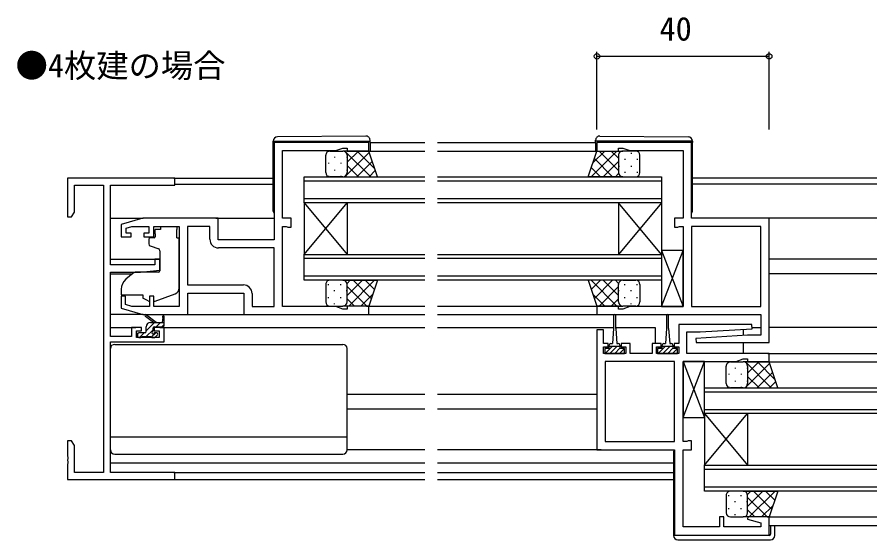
# Model space of a CAD drawing. Units: millimetres, scale not verified. Extents: x -437 to 438, y -281 to 279.
# Drawn here: x -135.4 to 64.2, y -4.4 to 117 of the extents above; entities that cross this region are included whole.
import ezdxf
from ezdxf.enums import TextEntityAlignment as Align

# ---------------------------------------------------------------- set-up
doc = ezdxf.new("R2010")
doc.units = ezdxf.units.MM
doc.header["$LTSCALE"] = 2
for name, color, linetype in [('0-1_USER1', 3, 'Continuous'), ('0-2_YKK_11', 7, 'Continuous'), ('0-3_YKK_12', 2, 'Continuous'), ('0-4_YKK_13', 4, 'Continuous'), ('0-6_YKK_D', 6, 'Continuous')]:
    doc.layers.add(name, color=color, linetype=linetype)
doc.styles.add('ＭＳ ゴシック', font='')
doc.styles.get('ＭＳ ゴシック').set_extended_font_data('MS Gothic')

msp = doc.modelspace()

# ---------------------------------------------------------------- linework, layer by layer
at = {"layer": '0-2_YKK_11'}
for points in [[(-82.8, 47.905), (-53.8, 47.905), (-53.8, 49.905), (-58.8, 49.905), (-58.8, 49.205), (-59.8, 49.205), (-61.448, 49.805), (-73.8, 49.805), (-73.8, 68.405), (-72.946, 68.405), (-72.773, 68.305), (-72.6, 68.205), (-71.8, 68.205), (-71.8, 70.305), (-73.8, 70.305), (-73.8, 86.005), (-61.448, 86.005), (-59.8, 86.605), (-58.8, 86.605), (-58.8, 85.905), (-53.8, 85.905), (-53.8, 87.905), (-75.8, 87.905), (-75.8, 65.305), (-88.8, 65.305), (-88.8, 70.305), (-106.3, 70.305), (-111.3, 68.805), (-111.3, 66.005), (-109, 66.005), (-109, 66.805), (-110.1, 66.805), (-110.1, 68.016), (-108.805, 68.405), (-104.9, 68.405), (-104.9, 66.805), (-106, 66.805), (-106, 66.005), (-103.7, 66.005), (-103.7, 68.405)], [(-113.8, 77.975), (-98.8, 77.975), (-98.8, 79.605), (-123.8, 79.605), (-123.8, 70.605), (-122.8, 70.605), (-122.17, 71.696), (-122.17, 77.975), (-115.43, 77.975)], [(-115.43, 77.975), (-115.43, 11.235), (-122.17, 11.235), (-122.17, 17.514), (-122.8, 18.605), (-123.8, 18.605), (-123.8, 15.063), (-123.68, 14.88), (-123.68, 14.33), (-123.8, 14.146), (-123.8, 14.063), (-123.68, 13.88), (-123.68, 13.33), (-123.8, 13.146), (-123.8, 9.605), (-98.8, 9.605), (-98.8, 11.235), (-113.8, 11.235), (-113.8, 41.605), (-101.3, 41.605), (-101.3, 44.905), (-103.6, 44.905), (-103.6, 44.105), (-102.5, 44.105), (-102.5, 42.605), (-107.7, 42.605), (-107.7, 44.105), (-106.6, 44.105), (-106.6, 44.905), (-108.9, 44.905), (-108.9, 42.805), (-113.8, 42.805), (-113.8, 57.805), (-106.8, 57.805), (-102.3, 58.198), (-102.3, 60.805), (-103.5, 60.805), (-103.5, 59.505), (-113.8, 59.505), (-113.8, 77.975)], [(-103.7, 68.405), (-97.8, 68.405), (-97.8, 49.805), (-103.7, 49.805), (-103.7, 52.205), (-104.7, 52.205), (-104.7, 49.805), (-108.805, 49.805), (-110.3, 50.253), (-110.3, 52.205), (-111.3, 52.205), (-111.3, 49.405), (-106.3, 47.905), (-95.8, 47.905), (-95.8, 52.905), (-82.8, 52.905), (-82.8, 47.905)], [(-95.87, 68.405), (-95.87, 54.805), (-82.9, 54.805)], [(-90.7, 65.405), (-90.7, 68.405), (-95.87, 68.405)], [(-80.9, 52.805), (-80.9, 49.805), (-75.8, 49.805), (-75.8, 63.405), (-88.7, 63.405)], [(-0.8, 38.905), (-0.8, 16.505), (17.2, 16.505), (17.2, -3.295), (39.2, -3.295), (39.2, 0.905), (34.239, 0.905), (34.171, 0.382), (37.3, -0.456), (37.3, -1.395), (28.7, -1.395), (28.7, 0.905), (27.7, 0.905), (27.7, -1.395), (19.2, -1.395), (19.2, 16.505), (21.2, 16.505), (21.2, 18.605), (20.4, 18.605), (20.227, 18.505), (20.054, 18.405), (19.2, 18.405), (19.2, 37.005), (31.552, 37.005), (33.2, 37.605), (34.2, 37.605), (34.2, 36.905), (39.2, 36.905), (39.2, 38.905), (20.1, 38.905), (20.1, 43.905), (23.2, 43.905), (35.214, 44.635), (35.185, 45.605), (18.2, 45.605), (18.2, 41.205), (17.1, 41.205), (17.1, 40.405), (18.2, 40.405), (18.2, 38.905)], [(18.2, 38.905), (13, 38.905), (13, 40.405), (14.1, 40.405), (14.1, 41.205), (12, 41.205), (12, 38.905), (6.9, 38.905), (6.9, 41.205), (4.8, 41.205), (4.8, 40.405), (5.9, 40.405), (5.9, 38.905), (0.7, 38.905), (0.7, 40.405), (1.8, 40.405), (1.8, 41.205), (0.7, 41.205), (0.7, 44.405), (-0.8, 44.405), (-0.8, 38.905)]]:
    msp.add_lwpolyline(points, dxfattribs=at)
for points in [[(-0.8, 47.905), (37.3, 47.905), (37.3, 43.105), (34.2, 43.105), (22.186, 42.374), (22.215, 41.405), (39.2, 41.405), (39.2, 70.305), (21.2, 70.305), (21.2, 87.905), (-0.8, 87.905), (-0.8, 85.905), (4.2, 85.905), (4.2, 86.605), (5.2, 86.605), (6.848, 86.005), (19.2, 86.005), (19.2, 70.305), (17.2, 70.305), (17.2, 68.205), (18, 68.205), (18.173, 68.305), (18.346, 68.405), (19.2, 68.405), (19.2, 49.805), (6.848, 49.805), (5.2, 49.205), (4.2, 49.205), (4.2, 49.905), (-0.8, 49.905)], [(21.2, 68.405), (21.2, 49.805), (37.3, 49.805), (37.3, 68.405)], [(17.2, 18.405), (17.2, 37.005), (1.1, 37.005), (1.1, 18.405)]]:
    msp.add_lwpolyline(points, close=True, dxfattribs=at)
for centre, start, end in [((-88.7, 65.405), 180.00001, 269.99999), ((-82.9, 52.805), 0.00001, 89.99999)]:
    msp.add_arc(centre, 2, start, end, dxfattribs=at)
at = {"layer": '0-3_YKK_12'}
for p, q in [((-53.5, 87.905), (-40.8, 87.905)), ((-37.8, 87.905), (-1.1, 87.905)), ((-54.3, 85.905), (-40.8, 85.905)), ((-37.8, 85.905), (-0.3, 85.905)), ((-68.8, 79.905), (-40.8, 79.905)), ((-68.8, 73.905), (-68.8, 79.905)), ((-37.8, 79.905), (14.2, 79.905)), ((-99.1, 79.605), (-76, 79.605)), ((-98.8, 78.205), (-76, 78.205)), ((-40.8, 78.905), (-68.8, 78.905)), ((14.2, 78.905), (-37.8, 78.905)), ((64.2, 79.605), (21.4, 79.605)), ((64.2, 78.205), (21.4, 78.205)), ((-68.8, 74.905), (-40.8, 74.905)), ((-68.8, 73.905), (-68.8, 61.905)), ((-68.8, 73.905), (-58.8, 61.905)), ((-68.8, 61.905), (-58.8, 73.905)), ((-40.8, 73.905), (-68.8, 73.905)), ((-58.8, 73.905), (-58.8, 61.905)), ((-37.8, 74.905), (14.2, 74.905)), ((4.2, 73.905), (4.2, 61.905)), ((14.2, 73.905), (4.2, 61.905)), ((14.2, 61.905), (4.2, 73.905)), ((14.2, 73.905), (14.2, 61.905)), ((-113.8, 70.305), (-106.227, 70.305)), ((-89.3, 70.305), (-75.8, 70.305)), ((64.2, 70.305), (38.2, 70.305)), ((-68.8, 61.905), (-40.8, 61.905)), ((-68.8, 55.905), (-68.8, 61.905)), ((-37.8, 61.905), (14.2, 61.905)), ((-113.8, 60.805), (-102.3, 60.805)), ((-40.8, 60.905), (-68.8, 60.905)), ((14.2, 60.905), (-37.8, 60.905)), ((64.2, 60.805), (39.2, 60.805)), ((-113.8, 57.405), (-108.677, 57.405)), ((-68.8, 56.905), (-40.8, 56.905)), ((-40.8, 55.905), (-68.8, 55.905)), ((-37.8, 56.905), (14.2, 56.905)), ((64.2, 57.405), (39.2, 57.405)), ((-54.3, 49.905), (-40.8, 49.905)), ((-37.8, 49.905), (-0.32, 49.905)), ((-54.3, 47.905), (-40.8, 47.905)), ((-37.8, 47.905), (-0.5, 47.905)), ((-113.8, 44.905), (-107.9, 44.905)), ((-102.3, 44.905), (-40.8, 44.905)), ((-37.8, 44.905), (3.05, 44.905)), ((3.55, 44.905), (12.7, 44.905)), ((12.7, 44.905), (12.7, 41.159)), ((33.2, 44.513), (33.2, 43.044)), ((35.158, 44.905), (37.3, 44.905)), ((64.2, 44.905), (39.2, 44.905)), ((33.2, 41.405), (33.2, 38.905)), ((38.9, 38.905), (64.2, 38.905)), ((38.7, 36.905), (64.2, 36.905)), ((24.2, 30.905), (64.2, 30.905)), ((24.2, 24.905), (24.2, 30.905)), ((-58.8, 29.405), (-40.8, 29.405)), ((-37.8, 29.405), (-0.8, 29.405)), ((64.2, 29.905), (24.2, 29.905)), ((-58.8, 26.005), (-40.8, 26.005)), ((-37.8, 26.005), (-0.8, 26.005)), ((24.2, 25.905), (64.2, 25.905)), ((24.2, 24.905), (24.2, 12.905)), ((24.2, 24.905), (34.2, 12.905)), ((24.2, 12.905), (34.2, 24.905)), ((64.2, 24.905), (24.2, 24.905)), ((34.2, 24.905), (34.2, 12.905)), ((-113.8, 13.505), (-40.8, 13.505)), ((-37.8, 13.505), (17, 13.505)), ((24.2, 12.905), (64.2, 12.905)), ((24.2, 6.905), (24.2, 12.905)), ((-99.1, 11.235), (-40.8, 11.235)), ((-37.8, 11.235), (17, 11.235)), ((64.2, 11.905), (24.2, 11.905)), ((-99.1, 9.605), (-40.8, 9.605)), ((-37.8, 9.605), (17, 9.605)), ((24.2, 7.905), (64.2, 7.905)), ((64.2, 6.905), (24.2, 6.905)), ((38.7, 0.905), (64.2, 0.905)), ((39.2, -1.095), (64.2, -1.095))]:
    msp.add_line(p, q, dxfattribs=at)
for points in [[(14.2, 79.905), (14.2, 73.905), (-37.8, 73.905)], [(14.2, 61.905), (14.2, 55.905), (-37.8, 55.905)]]:
    msp.add_lwpolyline(points, dxfattribs=at)
at = {"layer": '0-4_YKK_13'}
for p, q in [((-76, 88.205), (-76, 87.905)), ((-76, 71.905), (-76, 88.205)), ((-75.504, 88.205), (-54.004, 88.205)), ((-54.509, 89.392), (-75.009, 89.213)), ((-54.004, 88.205), (-53.5, 88.205)), ((-53.5, 88.205), (-53.5, 88.392)), ((-53.5, 87.905), (-53.5, 88.205)), ((-53.5, 87.905), (-53.5, 85.905)), ((-1.1, 88.205), (-1.1, 88.392)), ((-0.596, 88.205), (-1.1, 88.205)), ((-1.1, 87.905), (-1.1, 88.205)), ((-1.1, 87.905), (-1.1, 85.905)), ((20.904, 88.205), (-0.596, 88.205)), ((-0.091, 89.392), (20.409, 89.213)), ((21.4, 88.205), (21.4, 87.905)), ((21.4, 71.905), (21.4, 88.205)), ((-62.8, 85.905), (-59.8, 85.905)), ((-59.332, 85.905), (-53.332, 79.905)), ((-59.221, 85.72), (-59.037, 85.905)), ((-58.8, 83.313), (-56.208, 85.905)), ((-56.503, 85.905), (-52.448, 81.85)), ((3.832, 85.905), (-2.168, 79.905)), ((1.003, 85.905), (-1.702, 83.2)), ((4.2, 81.385), (-0.32, 85.905)), ((4.2, 84.213), (2.508, 85.905)), ((8.2, 85.905), (5.2, 85.905)), ((-63.8, 80.905), (-63.8, 84.905)), ((-61.72, 84.585), (-61.72, 84.385)), ((-59.38, 79.905), (-53.695, 85.59)), ((-58.89, 84.585), (-58.89, 84.385)), ((-58.8, 84.905), (-58.8, 80.905)), ((-58.8, 84.905), (-58.8, 80.905)), ((2.851, 79.905), (-1.387, 84.143)), ((4.2, 84.905), (4.2, 80.905)), ((4.2, 84.905), (4.2, 80.905)), ((4.29, 85.319), (4.29, 85.285)), ((5.705, 84.07), (5.705, 83.87)), ((7.12, 85.485), (7.12, 85.285)), ((8.535, 84.07), (8.535, 83.87)), ((9.2, 80.905), (9.2, 84.905)), ((-63.135, 83.17), (-63.135, 82.97)), ((-60.305, 83.17), (-60.305, 82.97)), ((-58.8, 82.545), (-56.16, 79.905)), ((-56.551, 79.905), (-52.988, 83.468)), ((0.023, 79.905), (-2.094, 82.022)), ((4.2, 83.445), (0.66, 79.905)), ((4.29, 82.455), (4.29, 82.255)), ((7.12, 82.455), (7.12, 82.255)), ((-63.135, 80.14), (-63.135, 79.962)), ((-59.8, 79.905), (-62.8, 79.905)), ((-61.72, 81.555), (-61.72, 81.355)), ((-60.305, 80.14), (-60.305, 79.94)), ((-59.194, 80.11), (-58.989, 79.905)), ((-58.89, 81.555), (-58.89, 81.355)), ((-53.723, 79.905), (-52.281, 81.347)), ((4.233, 80.649), (3.489, 79.905)), ((5.2, 79.905), (8.2, 79.905)), ((5.705, 81.04), (5.705, 80.84)), ((8.535, 81.04), (8.535, 80.84)), ((-102.2, 68.375), (-98.4, 68.375)), ((-102.2, 68.375), (-102.2, 67.705)), ((-98.4, 68.375), (-98.4, 67.705)), ((-102.2, 67.705), (-103.37, 67.705)), ((-103.37, 66.705), (-103.37, 67.705)), ((-103.37, 66.705), (-103.37, 66.005)), ((-98.4, 66.705), (-98.4, 67.705)), ((-98.4, 65.705), (-98.4, 66.705)), ((-104.9, 65.405), (-104.9, 64.355)), ((-103.67, 65.705), (-104.6, 65.705)), ((-98.4, 65.705), (-97.8, 65.705)), ((-97.8, 54.149), (-97.8, 65.705)), ((-104.571, 63.885), (-102.571, 63.157)), ((-102.3, 62.708), (-102.3, 58.102)), ((14.2, 49.805), (19.2, 62.805)), ((14.2, 62.805), (19.2, 49.805)), ((-108.537, 57.522), (-110.228, 56.103)), ((-102.517, 57.803), (-107.903, 57.756)), ((-59.8, 55.905), (-62.8, 55.905)), ((-58.833, 55.16), (-58.089, 55.905)), ((-58.8, 52.365), (-55.26, 55.905)), ((-58.432, 49.905), (-52.432, 55.905)), ((-57.451, 55.905), (-53.213, 51.666)), ((-54.623, 55.905), (-52.506, 53.787)), ((3.832, 49.905), (-2.168, 55.905)), ((0.023, 55.905), (-2.094, 53.787)), ((2.851, 55.905), (-1.387, 51.666)), ((4.2, 52.365), (0.66, 55.905)), ((4.233, 55.16), (3.489, 55.905)), ((5.2, 55.905), (8.2, 55.905)), ((-63.8, 54.905), (-63.8, 50.905)), ((-63.135, 54.77), (-63.135, 54.97)), ((-60.305, 54.77), (-60.305, 54.97)), ((-58.8, 50.905), (-58.8, 54.905)), ((-58.8, 50.905), (-58.8, 54.905)), ((-58.8, 54.425), (-54.28, 49.905)), ((4.2, 54.425), (-0.32, 49.905)), ((4.2, 50.905), (4.2, 54.905)), ((4.2, 50.905), (4.2, 54.905)), ((5.705, 54.77), (5.705, 54.97)), ((8.535, 54.77), (8.535, 54.947)), ((9.2, 54.905), (9.2, 50.905)), ((-111.3, 53.805), (-111.3, 52.505)), ((-106.3, 52.205), (-106.3, 51.708)), ((-103.428, 51.064), (-98.791, 52.739)), ((-63.135, 51.74), (-63.135, 51.94)), ((-61.72, 53.355), (-61.72, 53.555)), ((-60.305, 51.74), (-60.305, 51.94)), ((-58.89, 53.355), (-58.89, 53.555)), ((-55.603, 49.905), (-52.898, 52.61)), ((1.003, 49.905), (-1.702, 52.61)), ((4.29, 53.355), (4.29, 53.555)), ((5.705, 51.74), (5.705, 51.94)), ((7.12, 53.355), (7.12, 53.555)), ((8.535, 51.74), (8.535, 51.94)), ((-104.994, 51.098), (-106.3, 51.708)), ((-61.72, 50.325), (-61.72, 50.525)), ((-58.89, 50.49), (-58.89, 50.525)), ((-58.8, 51.596), (-57.108, 49.905)), ((4.2, 51.596), (2.508, 49.905)), ((4.29, 50.49), (4.29, 50.525)), ((7.12, 50.325), (7.12, 50.525)), ((-62.8, 49.905), (-59.8, 49.905)), ((8.2, 49.905), (5.2, 49.905)), ((-106.227, 47.905), (-113.8, 47.905)), ((-103.8, 46.105), (-105.619, 47.506)), ((-105.5, 44.138), (-103.533, 46.105)), ((-103.2, 46.105), (-105.418, 47.787)), ((-105.344, 45.641), (-105.036, 45.949)), ((-104.5, 46.105), (-101.3, 46.105)), ((-103.186, 45.105), (-102.186, 46.105)), ((-101.6, 47.231), (-101.799, 46.105)), ((-101.3, 45.405), (-101.3, 47.404)), ((-96.3, 47.905), (-82.3, 47.905)), ((3.05, 47.655), (3.05, 44.705)), ((3.55, 44.705), (3.55, 47.655)), ((15.35, 47.655), (15.35, 44.705)), ((15.85, 44.705), (15.85, 47.655)), ((-105.5, 44.005), (-105.5, 45.105)), ((-105.486, 42.805), (-103.9, 44.391)), ((-103.9, 44.166), (-103.9, 44.805)), ((-103.6, 45.105), (-101.6, 45.105)), ((-101.839, 45.105), (-101.3, 45.644)), ((3.05, 44.705), (2.8, 41.205)), ((3.55, 44.705), (3.8, 41.205)), ((15.35, 44.705), (15.1, 41.205)), ((15.85, 44.705), (16.1, 41.205)), ((-107.5, 43.405), (-107.5, 42.905)), ((-107.484, 43.501), (-107.296, 43.689)), ((-105.8, 43.705), (-107.2, 43.705)), ((-107.2, 42.605), (-106.7, 42.605)), ((-107.033, 42.605), (-105.933, 43.705)), ((-106.5, 42.805), (-104.4, 42.805)), ((-104.308, 42.636), (-103.239, 43.705)), ((-104.2, 42.605), (-103.6, 42.605)), ((-103.1, 43.705), (-103.439, 43.705)), ((-103.388, 42.693), (-102.888, 43.193)), ((-113.8, 16.505), (-113.8, 40.005)), ((-112.8, 41.005), (-59.8, 41.005)), ((-58.8, 16.505), (-58.8, 40.005)), ((1.088, 40.005), (1, 39.917)), ((2.71, 40.505), (1.11, 38.905)), ((2.05, 40.005), (2.05, 40.805)), ((4.55, 40.505), (2.05, 40.505)), ((2.45, 41.205), (2.8, 41.205)), ((4.55, 40.099), (3.355, 38.905)), ((3.8, 41.205), (4.15, 41.205)), ((5.578, 40.005), (4.478, 38.905)), ((4.55, 40.805), (4.55, 40.005)), ((13.388, 40.005), (13.3, 39.917)), ((15.01, 40.505), (13.41, 38.905)), ((14.35, 40.005), (14.35, 40.805)), ((16.85, 40.505), (14.35, 40.505)), ((14.75, 41.205), (15.1, 41.205)), ((16.85, 40.099), (15.655, 38.905)), ((16.1, 41.205), (16.45, 41.205)), ((17.878, 40.005), (16.778, 38.905)), ((16.85, 40.805), (16.85, 40.005)), ((19.2, 24.005), (24.2, 37.005)), ((19.2, 37.005), (24.2, 24.005)), ((30.2, 36.905), (33.2, 36.905)), ((33.62, 30.905), (39.305, 36.59)), ((33.668, 36.905), (39.668, 30.905)), ((33.779, 36.72), (33.963, 36.905)), ((34.2, 34.313), (36.792, 36.905)), ((36.497, 36.905), (40.552, 32.85)), ((29.2, 31.905), (29.2, 35.905)), ((29.865, 34.17), (29.865, 33.97)), ((31.28, 35.585), (31.28, 35.385)), ((32.695, 34.17), (32.695, 33.97)), ((34.11, 35.585), (34.11, 35.385)), ((34.2, 35.905), (34.2, 31.905)), ((34.2, 35.905), (34.2, 31.905)), ((36.449, 30.905), (40.012, 34.468)), ((31.28, 32.555), (31.28, 32.355)), ((34.11, 32.555), (34.11, 32.355)), ((34.2, 33.545), (36.84, 30.905)), ((39.277, 30.905), (40.719, 32.347)), ((29.865, 31.14), (29.865, 30.962)), ((33.2, 30.905), (30.2, 30.905)), ((32.695, 31.14), (32.695, 30.94)), ((33.806, 31.11), (34.011, 30.905)), ((-113.8, 19.545), (-58.8, 19.545)), ((-40.8, 16.505), (-58.8, 16.505)), ((0.2, 16.505), (-37.8, 16.505)), ((-112.8, 15.505), (-59.8, 15.505)), ((33.2, 6.905), (30.2, 6.905)), ((34.167, 6.16), (34.911, 6.905)), ((34.2, 3.365), (37.74, 6.905)), ((34.568, 0.905), (40.568, 6.905)), ((35.549, 6.905), (39.787, 2.666)), ((38.377, 6.905), (40.494, 4.787)), ((29.2, 5.905), (29.2, 1.905)), ((29.865, 5.77), (29.865, 5.97)), ((31.28, 4.355), (31.28, 4.555)), ((32.695, 5.77), (32.695, 5.97)), ((34.11, 4.355), (34.11, 4.555)), ((34.2, 1.905), (34.2, 5.905)), ((34.2, 1.905), (34.2, 5.905)), ((34.2, 5.425), (38.72, 0.905)), ((29.865, 2.74), (29.865, 2.94)), ((32.695, 2.74), (32.695, 2.94)), ((34.2, 2.596), (35.892, 0.905)), ((37.397, 0.905), (40.102, 3.61)), ((30.2, 0.905), (33.2, 0.905)), ((31.28, 1.325), (31.28, 1.525)), ((34.11, 1.49), (34.11, 1.525)), ((39.5, -1.095), (39.5, -3.095)), ((40.5, -3.395), (40.5, -1.095)), ((17, -3.095), (17, -3.395)), ((17.5, -3.395), (17, -3.395)), ((39.2, -3.395), (17.5, -3.395)), ((18, -4.395), (39.5, -4.395))]:
    msp.add_line(p, q, dxfattribs=at)
for points in [[(-76, 88.213), (-76, 88.205), (-75.504, 88.205)], [(21.4, 88.213), (21.4, 88.205), (20.904, 88.205)], [(-59.8, 79.905), (-51.8, 79.905), (-53.8, 85.905), (-59.8, 85.905)], [(5.2, 79.905), (-2.8, 79.905), (-0.8, 85.905), (5.2, 85.905)], [(-59.8, 55.905), (-51.8, 55.905), (-53.8, 49.905), (-59.8, 49.905)], [(5.2, 55.905), (-2.8, 55.905), (-0.8, 49.905), (5.2, 49.905)], [(-111.3, 52.505), (-106.3, 52.505), (-106.3, 52.205)], [(2.05, 40.005), (1, 40.005), (1, 38.905), (5.6, 38.905), (5.6, 40.005), (4.55, 40.005)], [(3.833, 40.505), (3.3, 39.972), (2.233, 38.905)], [(14.35, 40.005), (13.3, 40.005), (13.3, 38.905), (17.9, 38.905), (17.9, 40.005), (16.85, 40.005)], [(16.133, 40.505), (15.6, 39.972), (14.533, 38.905)], [(33.2, 30.905), (41.2, 30.905), (39.2, 36.905), (33.2, 36.905)], [(17.2, 16.205), (17, 16.205), (17, -3.395)], [(33.2, 6.905), (41.2, 6.905), (39.2, 0.905), (33.2, 0.905)]]:
    msp.add_lwpolyline(points, dxfattribs=at)
for points in [[(14.2, 49.805), (19.2, 49.805), (19.2, 62.805), (14.2, 62.805)], [(19.2, 24.005), (24.2, 24.005), (24.2, 37.005), (19.2, 37.005)]]:
    msp.add_lwpolyline(points, close=True, dxfattribs=at)
for centre, radius, start, end in [((-75, 88.213), 1, 90.5, 180), ((-54.5, 88.392), 1, 0, 90.5), ((-0.1, 88.392), 1, 89.5, 180), ((20.4, 88.213), 1, 0, 89.5), ((-62.8, 84.905), 1, 89.9999, 179.9999), ((-59.8, 84.905), 1, 359.9999, 89.9999), ((-59.8, 84.905), 1, 359.9999, 89.9999), ((5.2, 84.905), 1, 90.0001, 180.0001), ((5.2, 84.905), 1, 90.0001, 180.0001), ((8.2, 84.905), 1, 0.0001, 90.0001), ((-62.8, 80.905), 1, 179.9999, 269.9999), ((-59.8, 80.905), 1, 269.9999, 359.9999), ((-59.8, 80.905), 1, 269.9999, 359.9999), ((5.2, 80.905), 1, 180.0001, 270.0001), ((5.2, 80.905), 1, 180.0001, 270.0001), ((8.2, 80.905), 1, 270.0001, 0.0001), ((-75.5, 71.905), 0.5, 180, 233.13017), ((20.9, 71.905), 0.5, 306.86983, 0), ((-103.67, 66.005), 0.3, 270, 0), ((-104.6, 65.405), 0.3, 90, 180), ((-104.4, 64.355), 0.5, 180, 250), ((-102.8, 62.708), 0.5, 0, 70), ((-102.6, 58.102), 0.3, 270.5, 0), ((-108.3, 53.805), 3, 130, 180), ((-107.894, 56.756), 1, 90.5, 130), ((-62.8, 54.905), 1, 90.0001, 180.0001), ((-59.8, 54.905), 1, 0.0001, 90.0001), ((-59.8, 54.905), 1, 0.0001, 90.0001), ((5.2, 54.905), 1, 89.9999, 179.9999), ((5.2, 54.905), 1, 89.9999, 179.9999), ((8.2, 54.905), 1, 359.9999, 89.9999), ((-99.3, 54.149), 1.5, 289.85326, 0), ((-104.571, 52.005), 1, 245, 262.59308), ((-103.768, 52.005), 1, 273.88684, 289.85326), ((-62.8, 50.905), 1, 180.0001, 270.0001), ((-59.8, 50.905), 1, 270.0001, 0.0001), ((-59.8, 50.905), 1, 270.0001, 0.0001), ((5.2, 50.905), 1, 179.9999, 269.9999), ((5.2, 50.905), 1, 179.9999, 269.9999), ((8.2, 50.905), 1, 269.9999, 359.9999), ((-105.6, 47.705), 0.2, 24.41711, 264.41711), ((-104.5, 45.105), 1, 90, 180), ((-101.5, 47.404), 0.2, 360, 240), ((3.3, 47.655), 0.25, 0, 180), ((15.6, 47.655), 0.25, 0, 180), ((-105.8, 44.005), 0.3, 270, 360), ((-104.2, 44.166), 0.3, 303.05573, 360), ((-103.6, 44.805), 0.3, 90, 180), ((-101.6, 45.405), 0.3, 270, 360), ((-107.2, 43.405), 0.3, 90, 180), ((-107.2, 42.905), 0.3, 180, 270), ((-106.7, 42.805), 0.2, 270, 360), ((-104.2, 42.805), 0.2, 180, 270), ((-103.9, 43.705), 0.25, 123.05573, 326.94427), ((-103.439, 43.405), 0.3, 90, 146.94427), ((-103.6, 42.905), 0.3, 270, 315), ((-103.1, 43.405), 0.3, 315, 90), ((-112.8, 40.005), 1, 90, 180), ((-59.8, 40.005), 1, 0, 90), ((2.45, 40.805), 0.4, 90, 180), ((4.15, 40.805), 0.4, 0, 90), ((14.75, 40.805), 0.4, 90, 180), ((16.45, 40.805), 0.4, 0, 90), ((30.2, 35.905), 1, 89.9999, 179.9999), ((33.2, 35.905), 1, 359.9999, 89.9999), ((33.2, 35.905), 1, 359.9999, 89.9999), ((30.2, 31.905), 1, 179.9999, 269.9999), ((33.2, 31.905), 1, 269.9999, 359.9999), ((33.2, 31.905), 1, 269.9999, 359.9999), ((-112.8, 16.505), 1, 180, 270), ((-59.8, 16.505), 1, 270, 0), ((30.2, 5.905), 1, 90.0001, 180.0001), ((33.2, 5.905), 1, 0.0001, 90.0001), ((33.2, 5.905), 1, 0.0001, 90.0001), ((30.2, 1.905), 1, 180.0001, 270.0001), ((33.2, 1.905), 1, 270.0001, 0.0001), ((33.2, 1.905), 1, 270.0001, 0.0001), ((18, -3.395), 1, 180, 270), ((39.2, -3.095), 0.3, 270, 0), ((39.5, -3.395), 1, 270, 0)]:
    msp.add_arc(centre, radius, start, end, dxfattribs=at)
at = {"layer": '0-6_YKK_D'}
for p, q in [((-0.8, 90.905), (-0.8, 108.905)), ((-0.8, 107.905), (39.2, 107.905)), ((39.2, 90.905), (39.2, 108.905))]:
    msp.add_line(p, q, dxfattribs=at)
for centre in [(-0.8, 107.905), (39.2, 107.905)]:
    msp.add_circle(centre, 0.637, dxfattribs=at)

# ---------------------------------------------------------------- texts
at = {"layer": '0-1_USER1', "style": 'ＭＳ ゴシック'}
msp.add_text('●4枚建の場合', height=5.499, dxfattribs=at).set_placement((-135.823, 101.336), align=Align.BOTTOM_LEFT)
at = {"layer": '0-6_YKK_D', "style": 'ＭＳ ゴシック'}
msp.add_text('40', height=5.499, dxfattribs=at).set_placement((13.745, 109.905), align=Align.BOTTOM_LEFT)

doc.saveas('drawing.dxf')
